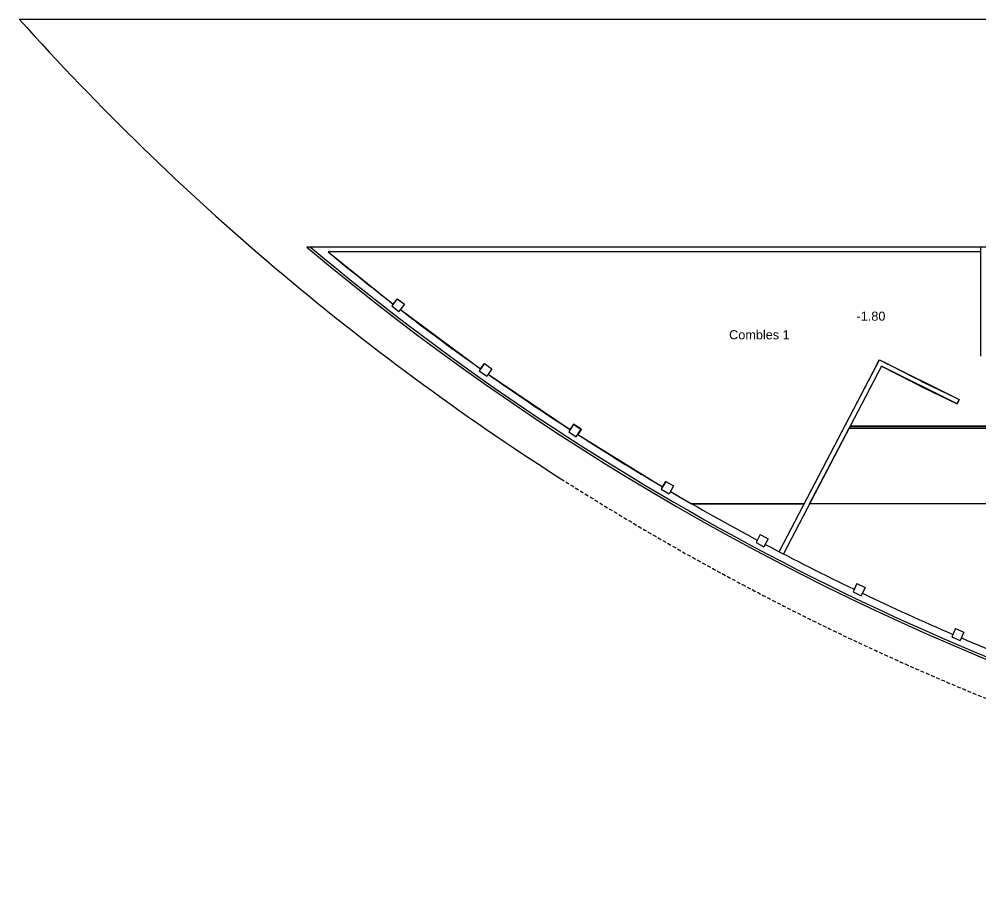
# Model space of a CAD drawing. Extents: x -14497 to -5039, y -16915 to 19656.
# Drawn here: x -14336 to -11155, y 9808 to 12694 of the extents above; entities that cross this region are included whole.
import ezdxf

# ---------------------------------------------------------------- set-up
doc = ezdxf.new("R2010")
doc.units = 0
doc.header["$MEASUREMENT"] = 0
doc.linetypes.add('CACHE', pattern=[0.375, 0.25, -0.125])
for name, color, linetype in [('-1.80', 3, 'CONTINUOUS'), ('BA_CLOISON', 4, 'CONTINUOUS'), ('BA_MENUIS_EXTERIEURE', 6, 'CONTINUOUS'), ('BA_STRUCTURE', 5, 'CONTINUOUS'), ('Nom. texte', 250, 'CONTINUOUS')]:
    doc.layers.add(name, color=color, linetype=linetype)
doc.styles.add('ARIAL', font='arial.ttf')
doc.styles.get("Standard").update_dxf_attribs({"font": 'arial.ttf'})

msp = doc.modelspace()

# ---------------------------------------------------------------- linework, layer by layer
at = {"layer": '-1.80'}
for points in [[(-11155, 11924.7), (-13314.3, 11924.7), (-13099.1, 11752.3), (-13085.2, 11769.7), (-13061.7, 11751.6), (-13075.3, 11734), (-12809.7, 11537.8), (-12797, 11555.9), (-12772.5, 11538.6), (-12785.2, 11520.5), (-12513.6, 11336.9), (-12501.8, 11354.3), (-12477, 11337.5), (-12488, 11320.4), (-12207.8, 11147.7), (-12197.1, 11165.8), (-12171.3, 11150.6), (-12182, 11132.6), (-12111.8, 11091.9), (-11739.4, 11091.9), (-11490.2, 11568.3), (-11226, 11436.2), (-11232.8, 11421.8), (-11483.5, 11546.5), (-11586.9, 11348.9), (-10618.8, 11348.9)], [(-11721.3, 11091.9), (-11590.5, 11341.9), (-10600.5, 11341.9), (-10249.9, 11217.3), (-9827.6, 11091.9), (-11721.3, 11091.9)], [(-11739.4, 11091.9), (-12111.8, 11091.9)]]:
    msp.add_lwpolyline(points, dxfattribs=at)
at = {"layer": 'BA_CLOISON'}
for p, q in [((-10600.5, 11341.9), (-11590.5, 11341.9)), ((-10618.6, 11348.9), (-11586.9, 11348.9))]:
    msp.add_line(p, q, dxfattribs=at)
at = {"layer": 'BA_MENUIS_EXTERIEURE'}
msp.add_line((-14336.4, 12694.5), (-9392.3, 12694.5), dxfattribs=at)
at = {"layer": 'BA_MENUIS_EXTERIEURE', "ltscale": 10}
for centre, radius, start, end in [((-7862.4, 18512.6), 8704.2, 221.94578, 237.46172), ((-7863.2, 18510.8), 8582.3, 229.95503, 269.74983)]:
    msp.add_arc(centre, radius, start, end, dxfattribs=at)
at = {"layer": 'BA_MENUIS_EXTERIEURE', "linetype": 'CACHE', "ltscale": 50}
msp.add_arc((-7862.4, 18512.6), 8704.2, 237.46172, 288.92936, dxfattribs=at)
at = {"layer": 'BA_STRUCTURE'}
for p, q in [((-9354.6, 11940.7), (-13385, 11940.7)), ((-11155, 11579.6), (-11155, 11940.7)), ((-11155, 11924.7), (-13314.3, 11924.7)), ((-13085.5, 11769.9), (-13103.8, 11746.2)), ((-13103.8, 11746.2), (-13080.1, 11727.8)), ((-13085.5, 11769.9), (-13061.7, 11751.6)), ((-13061.7, 11751.6), (-13080, 11727.8)), ((-11155, 11746.6), (-11155, 11746.6)), ((-11155, 11730.6), (-11155, 11730.6)), ((-12797, 11555.9), (-12814.3, 11531.4)), ((-12797, 11555.9), (-12772.5, 11538.6)), ((-11497.6, 11554.1), (-11822.2, 10933.4)), ((-11497.6, 11554.1), (-11490.2, 11568.3)), ((-11452.8, 11548.8), (-11372.8, 11508.1)), ((-12814.3, 11531.4), (-12789.8, 11514.1)), ((-12772.5, 11538.6), (-12789.7, 11514.1)), ((-11483.5, 11546.7), (-11808, 10926.1)), ((-11483.5, 11546.5), (-11380, 11493.8)), ((-11232.8, 11421.8), (-11226, 11436.2)), ((-12518.4, 11329.3), (-12493.2, 11313.1)), ((-12502.2, 11354.6), (-12477, 11338.3)), ((-12197.1, 11165.8), (-12212.4, 11140)), ((-12212.4, 11140), (-12186.5, 11124.8)), ((-12197.2, 11165.9), (-12171.3, 11150.7)), ((-12171.3, 11150.7), (-12186.5, 11124.8)), ((-11884.5, 10990.1), (-11898.6, 10963.7)), ((-11884.5, 10990.1), (-11858.1, 10976)), ((-11898.6, 10963.7), (-11872.2, 10949.6)), ((-11858.1, 10976), (-11872.2, 10949.6)), ((-11564.7, 10827.7), (-11577.7, 10800.7)), ((-11564.7, 10827.7), (-11537.7, 10814.7)), ((-11577.7, 10800.7), (-11550.7, 10787.7)), ((-11537.7, 10814.7), (-11550.6, 10787.7)), ((-11238.4, 10678.9), (-11250.3, 10651.3)), ((-11238.4, 10678.9), (-11210.9, 10667)), ((-11210.9, 10667), (-11222.6, 10639.5)), ((-11250.3, 10651.3), (-11222.7, 10639.5))]:
    msp.add_line(p, q, dxfattribs=at)
for points in [[(-11490.2, 11568.3, 0.001347), (-11452.8, 11548.8)], [(-11380, 11493.8, 0.005222), (-11232.8, 11421.8, 0.005222)], [(-11372.8, 11508.1, 0.005222), (-11226, 11436.2, 0.005222)]]:
    msp.add_lwpolyline(points, format="xyb", dxfattribs=at)
msp.add_lwpolyline([(-12518.4, 11329.3), (-12493.2, 11313.1), (-12477, 11338.3), (-12502.2, 11354.6)], close=True, dxfattribs=at)
at = {"layer": 'BA_STRUCTURE', "ltscale": 10}
for radius, start, end in [(8576.2, 230.02189, 255.14972), (8551.2, 230.38994, 232.23799), (8551.2, 232.43927, 234.65136), (8551.2, 234.85263, 237.04951), (8551.2, 237.25052, 239.45873), (8551.2, 239.65961, 241.86779), (8551.2, 242.0687, 244.27712), (8551.2, 244.47838, 246.68597), (8551.2, 246.88747, 249.09506)]:
    msp.add_arc((-7862.4, 18512.6), radius, start, end, dxfattribs=at)

# ---------------------------------------------------------------- texts
at = {"layer": '-1.80', "insert": (-11566, 11727.3), "char_height": 30, "attachment_point": 1}
msp.add_mtext_dynamic_manual_height_columns('-1.80', width=245.767, gutter_width=1193.2, heights=[0], dxfattribs=at)
at = {"layer": 'Nom. texte', "insert": (-11987.6, 11665.8), "char_height": 30, "attachment_point": 1, "style": 'ARIAL'}
msp.add_mtext_dynamic_manual_height_columns('Combles 1', width=313.96, gutter_width=1193.2, heights=[0], dxfattribs=at)

doc.saveas('drawing.dxf')
